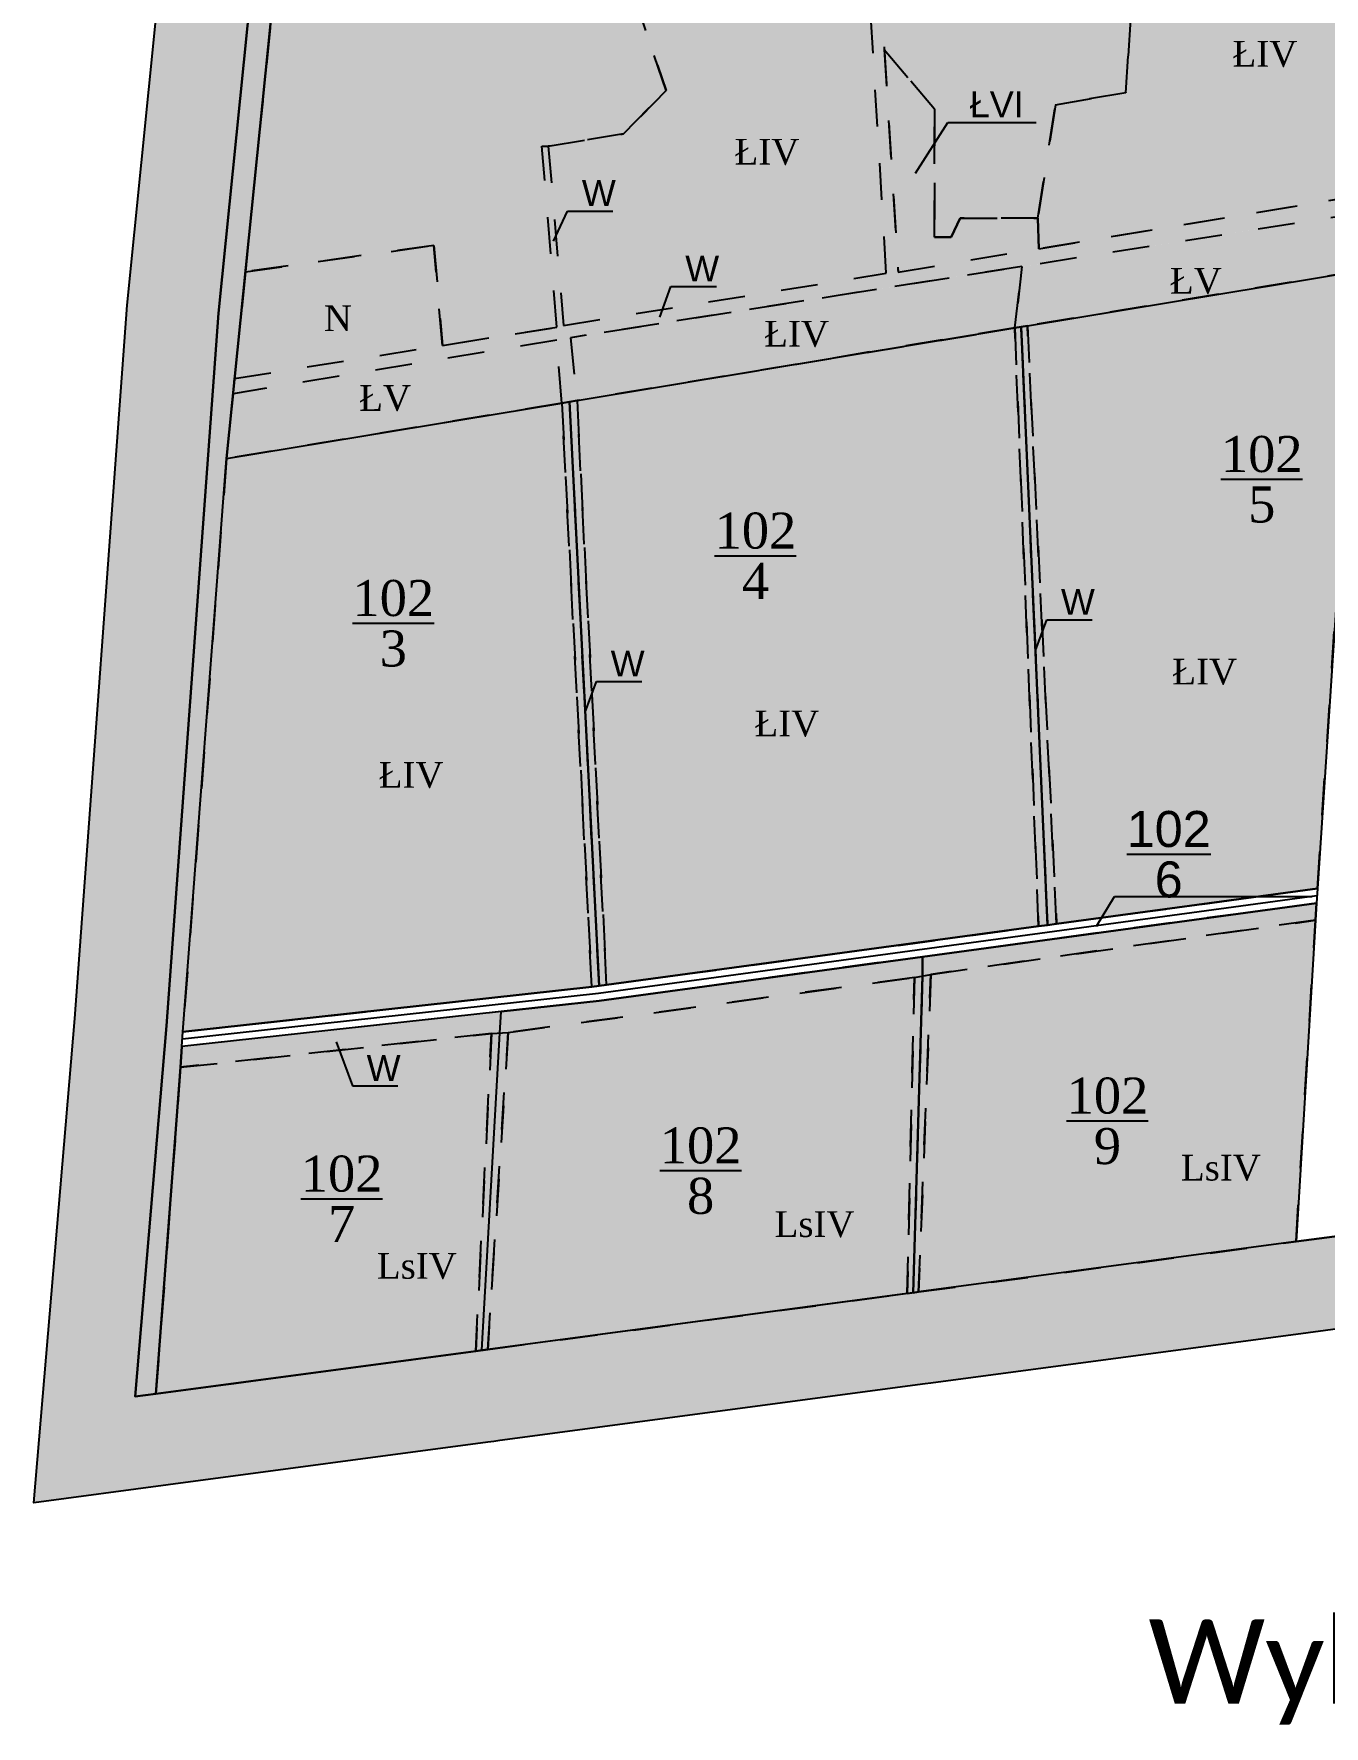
# Model space of a CAD drawing. Header units: millimetres. Extents: x 1380 to 3497, y 917 to 2357.
# Drawn here: x 1379.5 to 1730.4, y 916.6 to 1376.9 of the extents above; entities that cross this region are included whole.
import ezdxf
from ezdxf import colors
from ezdxf.entities.mleader import LeaderData, LeaderLine
from ezdxf.math import Vec2, Vec3

# ---------------------------------------------------------------- set-up
doc = ezdxf.new("R2010")
doc.units = ezdxf.units.MM
doc.linetypes.add('UZYTEK', pattern=[20, 10, -10])
for name, color, linetype in [('Budynki', 250, 'Continuous'), ('DROGI ODSZKODOWANIA', 7, 'Continuous'), ('dzialki', 250, 'Continuous'), ('Num użytków', 250, 'Continuous'), ('Numeracja', 7, 'Continuous'), ('Obreb', 2, 'Continuous'), ('Pokolorwane użytki', 7, 'Continuous'), ('Rowy', 250, 'UZYTEK'), ('Uzytki', 250, 'UZYTEK'), ('W', 250, 'Continuous')]:
    doc.layers.add(name, color=color, linetype=linetype)
doc.styles.add('Całkowite', font='times.ttf', dxfattribs={"height": 10})
doc.styles.get("Standard").update_dxf_attribs({"font": 'arial.ttf'})
doc.styles.add('Uzytki', font='times.ttf', dxfattribs={"height": 7})
doc.styles.add('Ułamki', font='times.ttf', dxfattribs={"height": 14})

# ---------------------------------------------------------------- blocks, each defined once
blk = doc.blocks.new('_None')

msp = doc.modelspace()

# ---------------------------------------------------------------- hatches: boundary and pattern name
at = {"layer": 'Obreb', "true_color": 0xf4ee51}
h = msp.add_hatch(color=41, dxfattribs=at)
h.dxf.hatch_style = 1
h.paths.add_polyline_path([(1843.77, 2075.91), (1839.89, 2076.73), (1821.8, 2074.33), (1789.76, 2070.08), (1739.27, 2064.25), (1569.18, 2044.6), (1564.53, 2044.15), (1500.42, 2035.92), (1473.15, 2032.87), (1468.93, 1980), (1462.92, 1894.61), (1456.31, 1773.44), (1452.55, 1718.71), (1450.66, 1680.7), (1442.54, 1619.86), (1424.58, 1499.01), (1404.87, 1303.08), (1390.68, 1109.1), (1379.54, 977.39), (1416.06, 982.26), (1503.01, 993.87), (1504.63, 994.09), (1506.25, 994.3), (1621.93, 1009.75), (1623.42, 1009.95), (1726.06, 1023.65), (1744.84, 1026.16), (1749.27, 1026.75), (2001.11, 1060.37), (2068.99, 1069.43), (2152.68, 1080.6), (2558.18, 1139.98), (2925.58, 1191.89), (2950.42, 1195.27), (3034.81, 1077.94), (3080.44, 1228.22), (3101.82, 1235.05), (3049.2, 1373.09), (3047.94, 1379.97), (3036.54, 1465.16), (3034.11, 1481.41), (3037.35, 1523.54), (3064.08, 1535.14), (3042.44, 1582.63), (3034.82, 1599.34), (3026.23, 1623.42), (3022.72, 1647.12), (3015.17, 1693.82), (3010.46, 1738.63), (3007.5, 1779.8), (3007.5, 1828.93), (2995.54, 1854.86), (2982.24, 1913.84), (2978.33, 1926.18), (2939.25, 2070.19), (2911.03, 2085.83), (2875.11, 2109.04), (2851.35, 2127.45), (2832.79, 2142.28), (2800.7, 2188.75), (2762.52, 2156.94), (2761.01, 2154.88), (2592.26, 2137.52), (2569.19, 2140.22), (2541.29, 2148.28), (2358.61, 2230.49), (2370.36, 2167.83), (2372.08, 2158.65), (2124.8, 2119.92)])
h.paths.add_polyline_path([(2128.67, 2095.22), (2401.4, 2137.94), (2394.93, 2172.44), (2392, 2188.04), (2532.65, 2124.75), (2564.24, 2115.63), (2592.09, 2112.37), (2774.63, 2131.15), (2780.88, 2139.71), (2795.68, 2152.03), (2814.31, 2125.04), (2835.89, 2107.8), (2860.65, 2088.62), (2898.18, 2064.37), (2917.89, 2053.45), (2954.34, 1919.13), (2958.08, 1907.3), (2971.73, 1846.78), (2982.5, 1823.44), (2982.5, 1778.91), (2985.55, 1736.43), (2990.38, 1690.52), (2998.01, 1643.29), (3001.86, 1617.33), (3011.63, 1589.94), (3019.69, 1572.27), (3030.77, 1547.94), (3018.26, 1542.51), (3013.6, 1540.82), (3008.97, 1480.5), (3011.79, 1461.65), (3023.24, 1376.04), (3025.03, 1366.32), (3069.05, 1250.82), (3060.33, 1248.04), (3025.58, 1133.59), (2961.94, 1222.07), (2922.15, 1216.65), (2554.62, 1164.73), (2149.21, 1105.36), (2065.68, 1094.21), (1997.8, 1085.15), (1745.96, 1051.53), (1741.53, 1050.94), (1722.75, 1048.43), (1620.11, 1034.73), (1618.62, 1034.53), (1502.94, 1019.08), (1501.32, 1018.87), (1499.71, 1018.65), (1412.75, 1007.04), (1407.07, 1006.29), (1415.61, 1107.14), (1429.78, 1300.92), (1449.4, 1495.92), (1467.3, 1616.37), (1475.58, 1678.42), (1477.51, 1717.23), (1481.26, 1771.9), (1487.87, 1893.05), (1493.86, 1978.13), (1496.43, 2010.32), (1503.4, 2011.1), (1567.32, 2019.31), (1571.82, 2019.74), (1742.14, 2039.42), (1792.84, 2045.27), (1825.09, 2049.55), (1838.91, 2051.38), (1843.08, 2050.5)], flags=16)
at = {"layer": 'Pokolorwane użytki', "true_color": 0x5b8edb}
h = msp.add_hatch(color=153, dxfattribs=at)
h.dxf.hatch_style = 1
h.paths.add_polyline_path([(1481.26, 1771.9), (1477.51, 1717.23), (1475.58, 1678.42), (1467.3, 1616.37), (1449.4, 1495.92), (1429.78, 1300.92), (1415.61, 1107.14), (1407.07, 1006.29), (1412.75, 1007.04), (1419.44, 1095.83), (1419.8, 1101.49), (1420.05, 1105.48), (1431.91, 1261.38), (1447.81, 1418.28), (1447.94, 1420.64), (1448.06, 1422.99), (1455.74, 1495.26), (1456.25, 1498.1), (1456.77, 1500.95), (1468.38, 1581.98), (1482.04, 1679.83), (1484.57, 1717.07), (1494.15, 1888.9), (1494.48, 1894.05), (1503.4, 2011.1), (1496.43, 2010.32), (1493.86, 1978.13), (1487.87, 1893.05)])
at = {"layer": 'Pokolorwane użytki', "true_color": 0x3bd23d}
h = msp.add_hatch(color=93, dxfattribs=at)
h.dxf.hatch_style = 1
h.paths.add_polyline_path([(1604.01, 1433.23), (1606.97, 1433.23), (1606.97, 1437.21), (1704.27, 1452.44), (1706.4, 1409.06), (1679.06, 1400.84), (1676.44, 1360.88), (1657.29, 1357.61), (1652.54, 1326.83), (1652.76, 1318.48), (1737.54, 1332.56), (1746.37, 1452.39), (1749.46, 1452.6), (1750.3, 1466.71), (1700.79, 1457.52), (1678.95, 1452.59), (1530.66, 1430.58), (1529.67, 1425.17), (1551.43, 1361.53), (1539.91, 1349.7), (1519.42, 1346.35), (1523.53, 1297.63), (1611.33, 1311.8)])
at = {"layer": 'Pokolorwane użytki', "true_color": 0x5b8edb}
h = msp.add_hatch(color=153, dxfattribs=at)
h.dxf.hatch_style = 1
h.paths.add_polyline_path([(1610.75, 1372.68), (1606.97, 1433.23), (1604.01, 1433.23), (1611.33, 1311.8), (1523.53, 1297.63), (1519.42, 1346.35), (1517.7, 1346.35), (1521.71, 1297.14), (1434.12, 1283.17), (1433.7, 1279.01), (1521.73, 1293.63), (1523.1, 1276.5), (1525.17, 1276.85), (1527.23, 1277.19), (1525.46, 1294.26), (1742.07, 1328.43), (1749.46, 1452.6), (1746.37, 1452.39), (1737.54, 1332.56), (1652.76, 1318.48), (1614.54, 1312.13)])
at = {"layer": 'Pokolorwane użytki', "true_color": 0xff3333}
h = msp.add_hatch(color=20, dxfattribs=at)
h.dxf.hatch_style = 1
h.paths.add_polyline_path([(1704.27, 1452.44), (1606.97, 1437.21), (1606.97, 1433.23), (1610.75, 1372.68), (1624.39, 1356.42), (1624.39, 1321.6), (1628.97, 1321.6), (1631.43, 1326.83), (1652.54, 1326.83), (1657.29, 1357.61), (1676.44, 1360.88), (1679.06, 1400.84), (1706.4, 1409.06)])
at = {"layer": 'Pokolorwane użytki', "true_color": 0x3bd23d}
h = msp.add_hatch(color=93, dxfattribs=at)
h.dxf.hatch_style = 1
h.paths.add_polyline_path([(1529.67, 1425.17), (1530.66, 1430.58), (1447.81, 1418.28), (1437.06, 1312.17), (1488.33, 1319.39), (1490.62, 1292.18), (1521.71, 1297.14), (1517.7, 1346.35), (1519.42, 1346.35), (1539.91, 1349.7), (1551.43, 1361.53)])
h = msp.add_hatch(color=93, dxfattribs=at)
h.dxf.hatch_style = 1
h.paths.add_polyline_path([(1624.39, 1356.42), (1610.75, 1372.68), (1614.54, 1312.13), (1652.76, 1318.48), (1652.54, 1326.83), (1631.43, 1326.83), (1628.97, 1321.6), (1624.39, 1321.6)])
h = msp.add_hatch(color=93, dxfattribs=at)
h.dxf.hatch_style = 1
h.paths.add_polyline_path([(1741.13, 1312.67), (1742.07, 1328.43), (1648.21, 1313.62), (1646.25, 1296.93), (1647.97, 1297.22), (1649.68, 1297.5)])
at = {"layer": 'Pokolorwane użytki', "true_color": 0xff3333}
h = msp.add_hatch(color=20, dxfattribs=at)
h.dxf.hatch_style = 1
h.paths.add_polyline_path([(1437.06, 1312.17), (1434.12, 1283.17), (1490.62, 1292.18), (1488.33, 1319.39)])
at = {"layer": 'Pokolorwane użytki', "true_color": 0x3bd23d}
h = msp.add_hatch(color=93, dxfattribs=at)
h.dxf.hatch_style = 1
h.paths.add_polyline_path([(1646.25, 1296.93), (1648.21, 1313.62), (1525.46, 1294.26), (1527.23, 1277.19)])
h = msp.add_hatch(color=93, dxfattribs=at)
h.dxf.hatch_style = 1
h.paths.add_polyline_path([(1734.61, 1236.78), (1741.13, 1312.67), (1649.68, 1297.5), (1657.62, 1134.85), (1728.54, 1144.48)])
h = msp.add_hatch(color=93, dxfattribs=at)
h.dxf.hatch_style = 1
h.paths.add_polyline_path([(1523.1, 1276.5), (1521.73, 1293.63), (1433.7, 1279.01), (1431.91, 1261.38)])
h = msp.add_hatch(color=93, dxfattribs=at)
h.dxf.hatch_style = 1
h.paths.add_polyline_path([(1646.25, 1296.93), (1527.23, 1277.19), (1535.26, 1118.25), (1652.74, 1134.19)])
at = {"layer": 'Pokolorwane użytki', "true_color": 0x5b8edb}
h = msp.add_hatch(color=153, dxfattribs=at)
h.dxf.hatch_style = 1
h.paths.add_polyline_path([(1647.97, 1297.22), (1646.25, 1296.93), (1652.74, 1134.19), (1655.18, 1134.52)])
h = msp.add_hatch(color=153, dxfattribs=at)
h.dxf.hatch_style = 1
h.paths.add_polyline_path([(1649.68, 1297.5), (1647.97, 1297.22), (1655.18, 1134.52), (1657.62, 1134.85)])
at = {"layer": 'Pokolorwane użytki', "true_color": 0x3bd23d}
h = msp.add_hatch(color=93, dxfattribs=at)
h.dxf.hatch_style = 1
h.paths.add_polyline_path([(1523.1, 1276.5), (1431.91, 1261.38), (1420.05, 1105.48), (1531.26, 1117.75)])
at = {"layer": 'Pokolorwane użytki', "true_color": 0x5b8edb}
h = msp.add_hatch(color=153, dxfattribs=at)
h.dxf.hatch_style = 1
h.paths.add_polyline_path([(1525.17, 1276.85), (1523.1, 1276.5), (1531.26, 1117.75), (1533.22, 1117.97)])
h = msp.add_hatch(color=153, dxfattribs=at)
h.dxf.hatch_style = 1
h.paths.add_polyline_path([(1527.23, 1277.19), (1525.17, 1276.85), (1533.22, 1117.97), (1535.26, 1118.25)])
h = msp.add_hatch(color=153, dxfattribs=at)
h.dxf.hatch_style = 1
h.paths.add_polyline_path([(1623.44, 1121.1), (1728.02, 1135.85), (1728.3, 1140.5), (1621.13, 1125.9), (1621.2, 1120.67), (1618.62, 1034.53), (1620.11, 1034.73)])
h = msp.add_hatch(color=153, dxfattribs=at)
h.dxf.hatch_style = 1
h.paths.add_polyline_path([(1621.13, 1125.9), (1621.2, 1120.67), (1623.44, 1121.1), (1728.02, 1135.85), (1728.3, 1140.5)])
at = {"layer": 'Pokolorwane użytki', "true_color": 0x5e6624}
h = msp.add_hatch(color=59, dxfattribs=at)
h.dxf.hatch_style = 1
h.paths.add_polyline_path([(1620.11, 1034.73), (1722.75, 1048.43), (1728.02, 1135.85), (1623.44, 1121.1)])
at = {"layer": 'Pokolorwane użytki', "true_color": 0x5b8edb}
h = msp.add_hatch(color=153, dxfattribs=at)
h.dxf.hatch_style = 1
h.paths.add_polyline_path([(1533.22, 1113.91), (1506.58, 1111), (1506.25, 1105.15), (1501.32, 1018.87), (1502.94, 1019.08), (1508.52, 1105.29), (1618.96, 1120.25), (1621.2, 1120.67), (1621.13, 1125.9)])
h = msp.add_hatch(color=153, dxfattribs=at)
h.dxf.hatch_style = 1
h.paths.add_polyline_path([(1621.2, 1120.67), (1621.13, 1125.9), (1533.22, 1113.91), (1506.58, 1111), (1506.25, 1105.15), (1501.32, 1018.87), (1502.94, 1019.08), (1508.52, 1105.29), (1618.96, 1120.25), (1617.03, 1034.32), (1618.62, 1034.53)])
at = {"layer": 'Pokolorwane użytki', "true_color": 0x5e6624}
h = msp.add_hatch(color=59, dxfattribs=at)
h.dxf.hatch_style = 1
h.paths.add_polyline_path([(1508.52, 1105.29), (1502.94, 1019.08), (1617.03, 1034.32), (1618.96, 1120.25)])
at = {"layer": 'Pokolorwane użytki', "true_color": 0x5b8edb}
h = msp.add_hatch(color=153, dxfattribs=at)
h.dxf.hatch_style = 1
h.paths.add_polyline_path([(1503.97, 1105), (1506.25, 1105.15), (1506.58, 1111), (1419.8, 1101.49), (1419.44, 1095.83)])
h = msp.add_hatch(color=153, dxfattribs=at)
h.dxf.hatch_style = 1
h.paths.add_polyline_path([(1506.25, 1105.15), (1506.58, 1111), (1419.8, 1101.49), (1419.44, 1095.83), (1503.97, 1105), (1499.71, 1018.65), (1501.32, 1018.87)])
at = {"layer": 'Pokolorwane użytki', "true_color": 0x5e6624}
h = msp.add_hatch(color=59, dxfattribs=at)
h.dxf.hatch_style = 1
h.paths.add_polyline_path([(1419.44, 1095.83), (1412.75, 1007.04), (1499.71, 1018.65), (1503.97, 1105)])

# ---------------------------------------------------------------- linework, layer by layer
at = {"layer": 'DROGI ODSZKODOWANIA', "color": 3}
msp.add_lwpolyline([(1728.42, 1142.49), (1533.05, 1115.94), (1419.92, 1103.49)], dxfattribs=at)
at = {"layer": 'dzialki'}
msp.add_line((1533.22, 1113.78), (1533.22, 1113.78), dxfattribs=at)
msp.add_lwpolyline([(1475.58, 1678.42), (1467.3, 1616.37), (1449.4, 1495.92), (1429.78, 1300.92), (1415.61, 1107.14), (1407.07, 1006.29), (1412.75, 1007.04), (1419.44, 1095.83), (1419.8, 1101.49), (1420.05, 1105.48), (1431.91, 1261.38), (1447.81, 1418.28), (1447.94, 1420.64), (1448.06, 1422.99), (1455.74, 1495.26), (1456.25, 1498.1), (1456.77, 1500.95), (1468.38, 1581.98), (1482.04, 1679.83)], dxfattribs=at)
for points in [[(1750.3, 1466.71), (1750.3, 1468.13), (1750.3, 1469.55), (1755.55, 1541.58), (1755.72, 1544.39), (1706.65, 1537.44), (1616.83, 1522.76), (1542.64, 1511.55), (1456.25, 1498.1), (1455.74, 1495.26), (1448.06, 1422.99), (1447.94, 1420.64), (1447.81, 1418.28), (1431.91, 1261.38), (1523.1, 1276.5), (1525.17, 1276.85), (1527.23, 1277.19), (1646.25, 1296.93), (1647.97, 1297.22), (1649.68, 1297.5), (1741.13, 1312.67)], [(1750.3, 1466.71), (1750.3, 1468.13), (1700.79, 1460.06), (1678.31, 1454.53), (1447.94, 1420.64), (1447.81, 1418.28), (1431.91, 1261.38), (1523.1, 1276.5), (1525.17, 1276.85), (1527.23, 1277.19), (1646.25, 1296.93), (1647.97, 1297.22), (1649.68, 1297.5), (1741.13, 1312.67)], [(1647.97, 1297.22), (1649.68, 1297.5), (1741.13, 1312.67), (1734.61, 1236.78), (1728.54, 1144.48), (1657.62, 1134.85), (1655.18, 1134.52), (1647.97, 1297.22)], [(1525.17, 1276.85), (1527.23, 1277.19), (1646.25, 1296.93), (1647.97, 1297.22), (1655.18, 1134.52), (1652.74, 1134.19), (1535.26, 1118.25), (1533.22, 1117.97), (1525.17, 1276.85)], [(1431.91, 1261.38), (1523.1, 1276.5), (1525.17, 1276.85), (1533.22, 1117.97), (1531.26, 1117.75), (1420.05, 1105.48), (1431.91, 1261.38)], [(1748.19, 1203.23), (1738.08, 1203.23), (1740.63, 1236.78), (1734.61, 1236.78), (1728.54, 1144.48), (1728.3, 1140.5), (1728.02, 1135.85), (1722.75, 1048.43), (1741.53, 1050.94), (1745.96, 1051.53), (1997.8, 1085.15), (2065.68, 1094.21), (2149.21, 1105.36), (2147.47, 1111.23), (1999.81, 1090.25), (1999.81, 1090.25), (1996.3, 1089.79), (1992.73, 1089.32), (1741.84, 1056.9), (1745.87, 1135.4), (1746.06, 1139.1), (1746.33, 1144.3)], [(1728.3, 1140.5), (1621.13, 1125.9), (1533.22, 1113.91), (1506.58, 1111), (1419.8, 1101.49), (1420.05, 1105.48), (1531.26, 1117.75), (1533.22, 1117.97), (1535.26, 1118.25), (1652.74, 1134.19), (1655.18, 1134.52), (1657.62, 1134.85), (1728.54, 1144.48)], [(1621.2, 1120.67), (1621.13, 1125.9), (1728.3, 1140.5), (1728.02, 1135.85), (1722.75, 1048.43), (1620.11, 1034.73), (1618.62, 1034.53), (1621.2, 1120.67)], [(1506.58, 1111), (1533.22, 1113.91), (1621.13, 1125.9), (1621.2, 1120.67), (1618.62, 1034.53), (1617.03, 1034.32), (1502.94, 1019.08), (1501.32, 1018.87), (1506.25, 1105.15), (1506.58, 1111)], [(1419.8, 1101.49), (1419.44, 1095.83), (1412.75, 1007.04), (1499.71, 1018.65), (1501.32, 1018.87), (1506.25, 1105.15), (1506.58, 1111), (1419.8, 1101.49)]]:
    msp.add_lwpolyline(points, close=True, dxfattribs=at)
at = {"layer": 'Obreb'}
for points in [[(2925.58, 1191.89), (2558.18, 1139.98), (2152.68, 1080.6), (2068.99, 1069.43), (2001.11, 1060.37), (1749.27, 1026.75), (1744.84, 1026.16), (1726.06, 1023.65), (1623.42, 1009.95), (1621.93, 1009.75), (1506.25, 994.3), (1504.63, 994.09), (1503.01, 993.87), (1416.06, 982.26), (1379.54, 977.39), (1390.68, 1109.1), (1404.87, 1303.08), (1424.58, 1499.01), (1442.54, 1619.86), (1450.66, 1680.7)], [(2922.15, 1216.65), (2554.62, 1164.73), (2149.21, 1105.36), (2065.68, 1094.21), (1997.8, 1085.15), (1745.96, 1051.53), (1741.53, 1050.94), (1722.75, 1048.43), (1620.11, 1034.73), (1618.62, 1034.53), (1502.94, 1019.08), (1501.32, 1018.87), (1499.71, 1018.65), (1412.75, 1007.04), (1407.07, 1006.29), (1415.61, 1107.14), (1429.78, 1300.92), (1449.4, 1495.92), (1467.3, 1616.37), (1475.58, 1678.42)]]:
    msp.add_lwpolyline(points, dxfattribs=at)
at = {"layer": 'Rowy'}
for p, q in [((1618.96, 1120.25), (1623.44, 1121.1)), ((1503.97, 1105), (1508.52, 1105.29))]:
    msp.add_line(p, q, dxfattribs=at)
for points in [[(1434.12, 1283.17), (1521.71, 1297.14), (1517.7, 1346.35), (1519.42, 1346.35), (1523.53, 1297.63), (1611.33, 1311.8), (1604.01, 1433.23), (1606.97, 1433.23), (1614.54, 1312.13), (1737.54, 1332.56), (1746.37, 1452.39), (1749.46, 1452.6), (1742.07, 1328.43), (1525.46, 1294.26), (1527.23, 1277.19), (1525.17, 1276.85), (1523.1, 1276.5), (1521.73, 1293.63), (1433.7, 1279.01), (1434.12, 1283.17)], [(1646.25, 1296.93), (1649.68, 1297.5), (1657.62, 1134.85), (1655.18, 1134.52), (1652.74, 1134.19), (1646.25, 1296.93)], [(1523.1, 1276.5), (1527.23, 1277.19), (1535.26, 1118.25), (1533.22, 1117.97), (1531.26, 1117.75), (1523.1, 1276.5)], [(1419.8, 1101.49), (1419.44, 1095.83), (1503.97, 1105), (1499.71, 1018.65), (1502.94, 1019.08), (1508.52, 1105.29), (1618.96, 1120.25), (1617.03, 1034.32), (1620.11, 1034.73), (1623.44, 1121.1), (1728.02, 1135.85), (1728.3, 1140.5), (1533.22, 1113.91), (1419.8, 1101.49)]]:
    msp.add_lwpolyline(points, close=True, dxfattribs=at)
at = {"layer": 'Uzytki'}
for points in [[(1604.01, 1433.23), (1606.97, 1433.23), (1606.97, 1437.21), (1704.27, 1452.44), (1706.4, 1409.06), (1679.06, 1400.84), (1676.44, 1360.88), (1657.29, 1357.61), (1652.54, 1326.83), (1652.76, 1318.48), (1737.54, 1332.56), (1746.37, 1452.39), (1749.46, 1452.6), (1750.3, 1466.71), (1700.79, 1457.52), (1678.95, 1452.59), (1530.66, 1430.58), (1529.67, 1425.17), (1551.43, 1361.53), (1539.91, 1349.7), (1519.42, 1346.35), (1523.53, 1297.63), (1611.33, 1311.8)], [(1706.4, 1409.06), (1704.27, 1452.44), (1606.97, 1437.21), (1606.97, 1433.23), (1610.75, 1372.68), (1624.39, 1356.42), (1624.39, 1321.6), (1628.97, 1321.6), (1631.43, 1326.83), (1652.54, 1326.83), (1657.29, 1357.61), (1676.44, 1360.88), (1679.06, 1400.84)], [(1551.43, 1361.53), (1529.67, 1425.17), (1530.66, 1430.58), (1447.81, 1418.28), (1437.06, 1312.17), (1488.33, 1319.39), (1490.62, 1292.18), (1521.71, 1297.14), (1517.7, 1346.35), (1519.42, 1346.35), (1539.91, 1349.7)], [(1624.39, 1356.42), (1610.75, 1372.68), (1614.54, 1312.13), (1652.76, 1318.48), (1652.54, 1326.83), (1631.43, 1326.83), (1628.97, 1321.6), (1624.39, 1321.6)], [(1741.13, 1312.67), (1742.07, 1328.43), (1648.21, 1313.62), (1646.25, 1296.93), (1647.97, 1297.22), (1649.68, 1297.5)], [(1488.33, 1319.39), (1437.06, 1312.17), (1434.12, 1283.17), (1490.62, 1292.18)], [(1646.25, 1296.93), (1648.21, 1313.62), (1525.46, 1294.26), (1527.23, 1277.19)], [(1734.61, 1236.78), (1741.13, 1312.67), (1649.68, 1297.5), (1657.62, 1134.85), (1728.54, 1144.48)], [(1521.73, 1293.63), (1433.7, 1279.01), (1431.91, 1261.38), (1523.1, 1276.5)], [(1646.25, 1296.93), (1527.23, 1277.19), (1535.26, 1118.25), (1652.74, 1134.19)], [(1647.97, 1297.22), (1646.25, 1296.93), (1652.74, 1134.19), (1655.18, 1134.52)], [(1649.68, 1297.5), (1647.97, 1297.22), (1655.18, 1134.52), (1657.62, 1134.85)], [(1523.1, 1276.5), (1431.91, 1261.38), (1420.05, 1105.48), (1531.26, 1117.75)], [(1525.17, 1276.85), (1523.1, 1276.5), (1531.26, 1117.75), (1533.22, 1117.97)], [(1527.23, 1277.19), (1525.17, 1276.85), (1533.22, 1117.97), (1535.26, 1118.25)], [(1623.44, 1121.1), (1728.02, 1135.85), (1728.3, 1140.5), (1621.13, 1125.9), (1621.2, 1120.67), (1618.62, 1034.53), (1620.11, 1034.73)], [(1728.02, 1135.85), (1623.44, 1121.1), (1620.11, 1034.73), (1722.75, 1048.43)], [(1618.96, 1120.25), (1508.52, 1105.29), (1502.94, 1019.08), (1617.03, 1034.32)], [(1503.97, 1105), (1419.44, 1095.83), (1412.75, 1007.04), (1499.71, 1018.65)]]:
    msp.add_lwpolyline(points, close=True, dxfattribs=at)

# ---------------------------------------------------------------- texts
at = {"layer": 'Budynki', "insert": (1682.59, 945.67), "char_height": 25, "width": 1069.2181, "attachment_point": 1, "style": 'Całkowite'}
msp.add_mtext('{\\fCalibri|b0|i0|c238|p34;\\H0.91667x;Wykonano w ramach przedmiotu: Planowanie Infrastruktury Technicznej}', dxfattribs=at)
at = {"layer": 'Num użytków', "char_height": 7, "attachment_point": 1, "style": 'Uzytki'}
for s, insert, width in [('ŁIV', (1705.47, 1375), 21.3982), ('ŁIV', (1570.06, 1348.36), 21.3982), ('ŁV', (1688.46, 1313.25), 14.79), ('N\\P', (1458.4, 1303.06), 7.6839), ('ŁIV', (1578.13, 1298.86), 21.3982), ('ŁV', (1468.02, 1281.38), 14.79), ('ŁIV\\P', (1689.1, 1206.95), 17.8318), ('ŁIV\\P', (1575.48, 1192.85), 17.8318), ('ŁIV\\P', (1473.31, 1178.86), 17.8318), ('LsIV', (1691.44, 1072.04), 17.8318), ('LsIV\\P', (1580.96, 1056.68), 21.9546), ('LsIV\\P', (1472.81, 1045.32), 21.9546)]:
    msp.add_mtext(s, dxfattribs=dict(at, insert=insert, width=width))
at = {"layer": 'Numeracja', "insert": (1702.31, 1267.54), "char_height": 14, "attachment_point": 1, "style": 'Ułamki'}
msp.add_mtext('\\A1;{\\H0.7x;\\S102/5;}', dxfattribs=at)
at = {"layer": 'Numeracja', "char_height": 14, "attachment_point": 1, "style": 'Ułamki'}
for s, insert, width in [('\\A1;{\\H0.7x;\\S102/4;}', (1564.64, 1246.71), 46.7267), ('\\A1;{\\H0.7x;\\S102/3;}', (1466.18, 1228.37), 27.5354), ('\\A1;{\\H0.7x;\\S102/9;}', (1660.36, 1093.04), 30.2645), ('\\A1;{\\H0.7x;\\S102/8;}', (1549.74, 1079.49), 21.9157), ('\\A1;{\\H0.7x;\\S102/7;}', (1452.12, 1071.82), 21.9157)]:
    msp.add_mtext(s, dxfattribs=dict(at, insert=insert, width=width))

# ---------------------------------------------------------------- leaders
at = {"layer": 'Num użytków'}
ml = msp.add_multileader_mtext('Standard', dxfattribs=at)
ml.set_content('ŁVI', color=256)
ml.set_leader_properties()
ml.set_arrow_properties(name='NONE')
ml.build(insert=Vec2(0, 0))
ml.multileader.update_dxf_attribs({"text_left_attachment_type": 5, "text_right_attachment_type": 0, "text_top_attachment_type": 10, "text_bottom_attachment_type": 10})
ctx = ml.context
ctx.base_point, ctx.char_height, ctx.plane_origin = Vec3(1632.02, 1352.85), 7, Vec3(1619.22, 1339.01)
ctx.left_attachment, ctx.right_attachment, ctx.top_attachment, ctx.bottom_attachment = 5, 0, 10, 10
notes = []
notes.append((ctx, [(0, (1, 1, 0), (1628.07, 1352.85), (1, 0), 3.95, [(0, [(1619.22, 1339.01)], 0, [])])]))
ctx.mtext.insert, ctx.mtext.flow_direction = Vec3(1634.02, 1361.25), 5
at = {"layer": 'Numeracja'}
ml = msp.add_multileader_mtext('Standard', dxfattribs=at)
ml.set_content('\\A1;{\\H0.7x;\\S102/6;}', color=256)
ml.set_leader_properties()
ml.set_arrow_properties(name='NONE')
ml.build(insert=Vec2(0, 0))
ml.multileader.update_dxf_attribs({"text_left_attachment_type": 5, "text_right_attachment_type": 0, "text_top_attachment_type": 10, "text_bottom_attachment_type": 10})
ctx = ml.context
ctx.base_point, ctx.char_height, ctx.plane_origin = Vec3(1674.69, 1142.27), 14, Vec3(1668.51, 1134.2)
ctx.left_attachment, ctx.right_attachment, ctx.top_attachment, ctx.bottom_attachment = 5, 0, 10, 10
notes.append((ctx, [(0, (1, 1, 0), (1673.4, 1142.27), (1, 0), 1.3, [(0, [(1668.51, 1134.2)], 0, [])])]))
ctx.mtext.insert, ctx.mtext.flow_direction = Vec3(1676.69, 1165.55), 5
at = {"layer": 'W'}
ml = msp.add_multileader_mtext('Standard', dxfattribs=at)
ml.set_content('W', color=256)
ml.set_leader_properties()
ml.set_arrow_properties(name='NONE')
ml.build(insert=Vec2(0, 0))
ml.multileader.update_dxf_attribs({"text_left_attachment_type": 5, "text_right_attachment_type": 0, "text_top_attachment_type": 10, "text_bottom_attachment_type": 10})
ctx = ml.context
ctx.base_point, ctx.char_height, ctx.plane_origin = Vec3(1526.54, 1328.73), 7, Vec3(1521.61, 1320.41)
ctx.left_attachment, ctx.right_attachment, ctx.top_attachment, ctx.bottom_attachment = 5, 0, 10, 10
notes.append((ctx, [(0, (1, 1, 0), (1524.68, 1328.73), (1, 0), 1.86, [(0, [(1520.8, 1320.54)], 0, [])])]))
ctx.mtext.insert, ctx.mtext.flow_direction = Vec3(1528.54, 1337.13), 5
ml = msp.add_multileader_mtext('Standard', dxfattribs=at)
ml.set_content('W', color=256)
ml.set_leader_properties()
ml.set_arrow_properties(name='NONE')
ml.build(insert=Vec2(0, 0))
ml.multileader.update_dxf_attribs({"text_left_attachment_type": 5, "text_right_attachment_type": 0, "text_top_attachment_type": 10, "text_bottom_attachment_type": 10})
ctx = ml.context
ctx.base_point, ctx.char_height, ctx.plane_origin = Vec3(1554.65, 1308.17), 7, Vec3(1549.71, 1299.85)
ctx.left_attachment, ctx.right_attachment, ctx.top_attachment, ctx.bottom_attachment = 5, 0, 10, 10
notes.append((ctx, [(0, (1, 1, 0), (1552.78, 1308.17), (1, 0), 1.86, [(0, [(1549.71, 1299.85)], 0, [])])]))
ctx.mtext.insert, ctx.mtext.flow_direction = Vec3(1556.65, 1316.57), 5
ml = msp.add_multileader_mtext('Standard', dxfattribs=at)
ml.set_content('W', color=256)
ml.set_leader_properties()
ml.set_arrow_properties(name='NONE')
ml.build(insert=Vec2(0, 0))
ml.multileader.update_dxf_attribs({"text_left_attachment_type": 5, "text_right_attachment_type": 0, "text_top_attachment_type": 10, "text_bottom_attachment_type": 10})
ctx = ml.context
ctx.base_point, ctx.char_height, ctx.plane_origin = Vec3(1656.8, 1217.54), 7, Vec3(1651.87, 1209.22)
ctx.left_attachment, ctx.right_attachment, ctx.top_attachment, ctx.bottom_attachment = 5, 0, 10, 10
notes.append((ctx, [(0, (1, 1, 0), (1654.94, 1217.54), (1, 0), 1.86, [(0, [(1651.87, 1209.22)], 0, [])])]))
ctx.mtext.insert, ctx.mtext.flow_direction = Vec3(1658.8, 1225.94), 5
ml = msp.add_multileader_mtext('Standard', dxfattribs=at)
ml.set_content('W', color=256)
ml.set_leader_properties()
ml.set_arrow_properties(name='NONE')
ml.build(insert=Vec2(0, 0))
ml.multileader.update_dxf_attribs({"text_left_attachment_type": 5, "text_right_attachment_type": 0, "text_top_attachment_type": 10, "text_bottom_attachment_type": 10})
ctx = ml.context
ctx.base_point, ctx.char_height, ctx.plane_origin = Vec3(1534.38, 1200.73), 7, Vec3(1529.45, 1192.41)
ctx.left_attachment, ctx.right_attachment, ctx.top_attachment, ctx.bottom_attachment = 5, 0, 10, 10
notes.append((ctx, [(0, (1, 1, 0), (1532.52, 1200.73), (1, 0), 1.86, [(0, [(1529.45, 1192.41)], 0, [])])]))
ctx.mtext.insert, ctx.mtext.flow_direction = Vec3(1536.38, 1209.13), 5
ml = msp.add_multileader_mtext('Standard', dxfattribs=at)
ml.set_content('W', color=256)
ml.set_leader_properties()
ml.set_arrow_properties(name='NONE')
ml.build(insert=Vec2(0, 0))
ml.multileader.update_dxf_attribs({"text_left_attachment_type": 5, "text_right_attachment_type": 0, "text_top_attachment_type": 10, "text_bottom_attachment_type": 10})
ctx = ml.context
ctx.base_point, ctx.char_height, ctx.plane_origin = Vec3(1468.03, 1090.75), 7, Vec3(1461.71, 1100.42)
ctx.left_attachment, ctx.right_attachment, ctx.top_attachment, ctx.bottom_attachment = 5, 0, 10, 10
notes.append((ctx, [(0, (1, 1, 0), (1466.16, 1090.75), (1, 0), 1.86, [(0, [(1461.78, 1102.77)], 0, [])])]))
ctx.mtext.insert, ctx.mtext.flow_direction = Vec3(1470.03, 1099.15), 5
for ctx, leaders in notes:
    for number, flags, end, landing, length, lines in leaders:
        leader = LeaderData()
        leader.index, (leader.has_last_leader_line, leader.has_dogleg_vector, leader.attachment_direction) = number, flags
        leader.last_leader_point, leader.dogleg_vector, leader.dogleg_length = Vec3(end), Vec3(landing), length
        for number, points, colour, breaks in lines:
            line = LeaderLine()
            line.index, line.vertices, line.color, line.breaks = number, Vec3.list(points), colors.encode_raw_color(colour), breaks
            leader.lines.append(line)
        ctx.leaders.append(leader)

doc.saveas('drawing.dxf')
